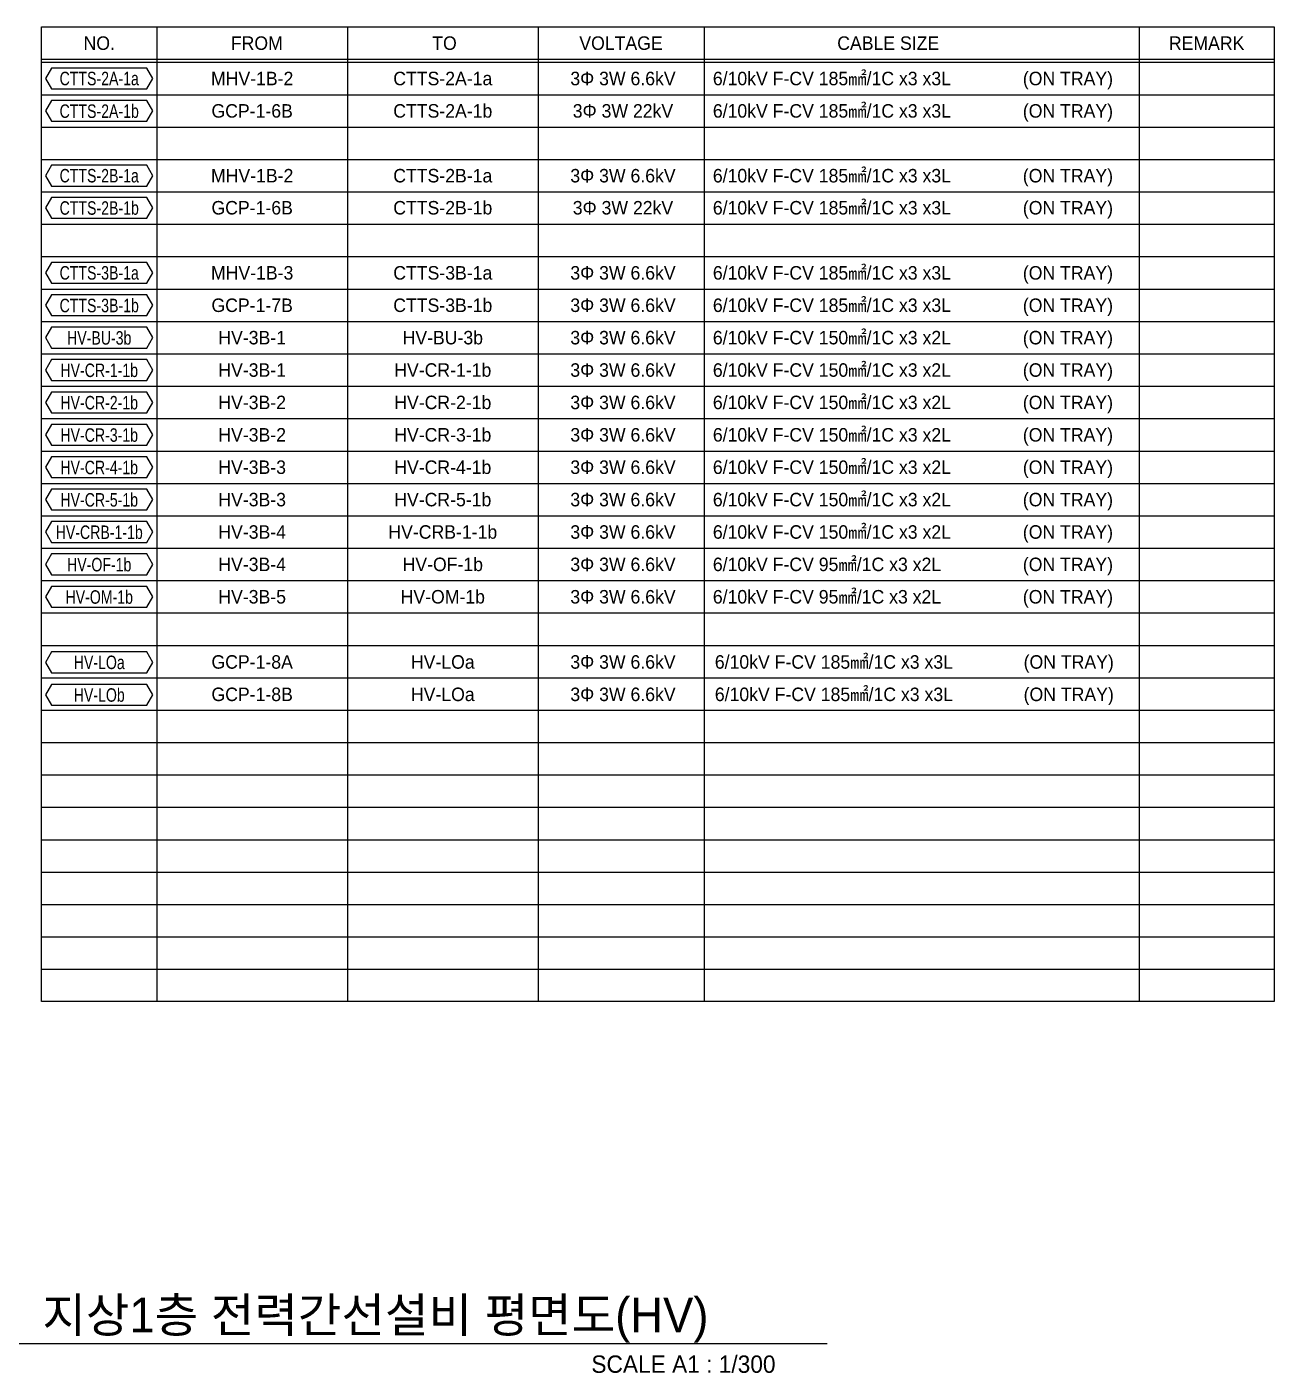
# Model space of a CAD drawing. Header units: millimetres. Extents: x 28900 to 374841, y -351975 to 849955.
# Drawn here: x 94091 to 158807, y -346813 to -276992 of the extents above; entities that cross this region are included whole.
import ezdxf
from ezdxf.enums import TextEntityAlignment as Align

# ---------------------------------------------------------------- set-up
doc = ezdxf.new("R2010")
doc.units = ezdxf.units.MM
doc.header["$LTSCALE"] = 150
for name, color, linetype in [('-----26 Electrical Cable Tray_HV_발전기 B', 103, 'Continuous'), ('-----29 Cable Schedule', 1, 'Continuous'), ('-----29 주기', 1, 'Continuous'), ('-----30 Text', 2, 'Continuous'), ('-----41 Drawing Title', 2, 'Continuous')]:
    doc.layers.add(name, color=color, linetype=linetype)
doc.styles.add('ELEC', font='Dotum.ttf')

msp = doc.modelspace()

# ---------------------------------------------------------------- linework, layer by layer
at = {"layer": '-----41 Drawing Title', "color": 7}
msp.add_line((135622, -345300), (92978, -345300), dxfattribs=at)

# ---------------------------------------------------------------- texts
at = {"layer": '-----41 Drawing Title', "color": 2, "style": 'ELEC'}
msp.add_text('지상1층 전력간선설비 평면도(HV)', height=1800, dxfattribs=at).set_placement((94895, -344700))
at = {"layer": '-----41 Drawing Title', "style": 'ELEC'}
msp.add_text('SCALE A1 : 1/300', height=900, dxfattribs=at).set_placement((132937, -346800), align=Align.RIGHT)

# ---------------------------------------------------------------- wipeouts: each hides what was drawn before it
at = {"color": 3}
msp.add_wipeout([(94854, -276992), (158807, -276992), (158807, -327548), (94854, -327548)], dxfattribs=at).dxf.layer = '-----26 Electrical Cable Tray_HV_발전기 B'

# ---------------------------------------------------------------- next in the draw order: linework, layer by layer
at = {"layer": '-----29 Cable Schedule'}
for p, q in [((100834, -276992), (100834, -278828)), ((110725, -276992), (110725, -278828)), ((120617, -276992), (120617, -278828)), ((129228, -276992), (129228, -278828)), ((151807, -276992), (151807, -278828))]:
    msp.add_line(p, q, dxfattribs=at)
at = {"layer": '-----29 Cable Schedule', "color": 3}
for p, q in [((94854, -278672), (158807, -278672)), ((94854, -278828), (158807, -278828))]:
    msp.add_line(p, q, dxfattribs=at)
at = {"layer": '-----29 Cable Schedule', "color": 1}
for p, q in [((100834, -278828), (100834, -327548)), ((110725, -278828), (110725, -327548)), ((120617, -278828), (120617, -327548)), ((129228, -278828), (129228, -327548)), ((151807, -278828), (151807, -327548)), ((94854, -280508), (158807, -280508)), ((94854, -282188), (158807, -282188)), ((94854, -283868), (158807, -283868)), ((94854, -285548), (158807, -285548)), ((94854, -287228), (158807, -287228)), ((94854, -288908), (158807, -288908)), ((94854, -290588), (158807, -290588)), ((94854, -292268), (158807, -292268)), ((94854, -293948), (158807, -293948)), ((94854, -295628), (158807, -295628)), ((94854, -297308), (158807, -297308)), ((94854, -298988), (158807, -298988)), ((94854, -300668), (158807, -300668)), ((94854, -302348), (158807, -302348)), ((94854, -304028), (158807, -304028)), ((94854, -305708), (158807, -305708)), ((94854, -307388), (158807, -307388)), ((94854, -309068), (158807, -309068)), ((94854, -310748), (158807, -310748)), ((94854, -312428), (158807, -312428)), ((94854, -314108), (158807, -314108)), ((94854, -315788), (158807, -315788)), ((94854, -317468), (158807, -317468)), ((94854, -319148), (158807, -319148)), ((94854, -320828), (158807, -320828)), ((94854, -322508), (158807, -322508)), ((94854, -324188), (158807, -324188)), ((94854, -325868), (158807, -325868))]:
    msp.add_line(p, q, dxfattribs=at)
at = {"layer": '-----29 Cable Schedule', "color": 3}
msp.add_lwpolyline([(94854, -276992), (158807, -276992), (158807, -327548), (94854, -327548)], close=True, dxfattribs=at)
at = {"layer": '-----29 주기'}
for points in [[(95374, -279129), (95063, -279668), (95374, -280207), (100313, -280207), (100624, -279668), (100313, -279129)], [(95374, -280809), (95063, -281348), (95374, -281887), (100313, -281887), (100624, -281348), (100313, -280809)], [(95374, -284169), (95063, -284708), (95374, -285247), (100313, -285247), (100624, -284708), (100313, -284169)], [(95374, -285832), (95063, -286371), (95374, -286910), (100313, -286910), (100624, -286371), (100313, -285832)], [(95374, -289209), (95063, -289748), (95374, -290287), (100313, -290287), (100624, -289748), (100313, -289209)], [(95374, -290889), (95063, -291428), (95374, -291967), (100313, -291967), (100624, -291428), (100313, -290889)], [(95374, -292569), (95063, -293108), (95374, -293647), (100313, -293647), (100624, -293108), (100313, -292569)], [(95374, -294249), (95063, -294788), (95374, -295327), (100313, -295327), (100624, -294788), (100313, -294249)], [(95374, -295929), (95063, -296468), (95374, -297007), (100313, -297007), (100624, -296468), (100313, -295929)], [(95374, -297609), (95063, -298148), (95374, -298687), (100313, -298687), (100624, -298148), (100313, -297609)], [(95374, -299289), (95063, -299828), (95374, -300367), (100313, -300367), (100624, -299828), (100313, -299289)], [(95374, -300969), (95063, -301508), (95374, -302047), (100313, -302047), (100624, -301508), (100313, -300969)], [(95374, -302649), (95063, -303188), (95374, -303727), (100313, -303727), (100624, -303188), (100313, -302649)], [(95374, -304329), (95063, -304868), (95374, -305407), (100313, -305407), (100624, -304868), (100313, -304329)], [(95374, -306009), (95063, -306548), (95374, -307087), (100313, -307087), (100624, -306548), (100313, -306009)], [(95374, -309411), (95063, -309950), (95374, -310489), (100313, -310489), (100624, -309950), (100313, -309411)], [(95374, -311091), (95063, -311630), (95374, -312169), (100313, -312169), (100624, -311630), (100313, -311091)]]:
    msp.add_lwpolyline(points, close=True, dxfattribs=at)

# ---------------------------------------------------------------- next in the draw order: texts
at = {"layer": '-----30 Text', "style": 'ELEC'}
msp.add_text('NO.', height=700, dxfattribs=at).set_placement((97844, -277832), align=Align.MIDDLE)
for s, p in [('FROM', (106020, -277832)), ('TO', (115759, -277832)), ('VOLTAGE', (124919, -277832)), ('CABLE SIZE', (138785, -277832)), ('REMARK', (155307, -277832))]:
    msp.add_text(s, height=700, dxfattribs=at).set_placement(p, align=Align.MIDDLE_CENTER)
at = {"layer": '-----30 Text', "color": 3, "style": 'ELEC'}
for s, p in [('3Φ 3W 6.6kV', (125021, -279668)), ('MHV-1B-2', (105779, -279668)), ('CTTS-2A-1a', (115671, -279668)), ('GCP-1-6B', (105779, -281348)), ('CTTS-2A-1b', (115671, -281348)), ('3Φ 3W 22kV', (125021, -281348)), ('MHV-1B-2', (105779, -284708)), ('CTTS-2B-1a', (115671, -284708)), ('3Φ 3W 6.6kV', (125021, -284708)), ('GCP-1-6B', (105779, -286371)), ('CTTS-2B-1b', (115671, -286371)), ('3Φ 3W 22kV', (125021, -286371)), ('MHV-1B-3', (105779, -289748)), ('CTTS-3B-1a', (115671, -289748)), ('3Φ 3W 6.6kV', (125021, -289748)), ('GCP-1-7B', (105779, -291428)), ('CTTS-3B-1b', (115671, -291428)), ('3Φ 3W 6.6kV', (125021, -291428)), ('HV-3B-1', (105779, -293108)), ('HV-BU-3b', (115671, -293108)), ('3Φ 3W 6.6kV', (125021, -293108)), ('HV-3B-1', (105779, -294788)), ('HV-CR-1-1b', (115671, -294788)), ('3Φ 3W 6.6kV', (125021, -294788)), ('HV-3B-2', (105779, -296468)), ('HV-CR-2-1b', (115671, -296468)), ('3Φ 3W 6.6kV', (125021, -296468)), ('HV-3B-2', (105779, -298148)), ('HV-CR-3-1b', (115671, -298148)), ('3Φ 3W 6.6kV', (125021, -298148)), ('HV-3B-3', (105779, -299828)), ('HV-CR-4-1b', (115671, -299828)), ('3Φ 3W 6.6kV', (125021, -299828)), ('HV-3B-3', (105779, -301508)), ('HV-CR-5-1b', (115671, -301508)), ('3Φ 3W 6.6kV', (125021, -301508)), ('HV-3B-4', (105779, -303188)), ('HV-CRB-1-1b', (115671, -303188)), ('3Φ 3W 6.6kV', (125021, -303188)), ('HV-3B-4', (105779, -304868)), ('HV-OF-1b', (115671, -304868)), ('3Φ 3W 6.6kV', (125021, -304868)), ('HV-3B-5', (105779, -306548)), ('HV-OM-1b', (115671, -306548)), ('3Φ 3W 6.6kV', (125021, -306548)), ('GCP-1-8A', (105779, -309929)), ('HV-LOa', (115671, -309929)), ('3Φ 3W 6.6kV', (125021, -309929)), ('GCP-1-8B', (105779, -311609)), ('HV-LOa', (115671, -311609)), ('3Φ 3W 6.6kV', (125021, -311609))]:
    msp.add_text(s, height=700, dxfattribs=at).set_placement(p, align=Align.MIDDLE_CENTER)
for s, p in [('6/10kV F-CV 185㎟/1C x3 x3L', (129685, -279668)), ('6/10kV F-CV 185㎟/1C x3 x3L', (129685, -281348)), ('6/10kV F-CV 185㎟/1C x3 x3L', (129685, -284708)), ('6/10kV F-CV 185㎟/1C x3 x3L', (129685, -286371)), ('6/10kV F-CV 185㎟/1C x3 x3L', (129685, -289748)), ('6/10kV F-CV 185㎟/1C x3 x3L', (129685, -291428)), ('6/10kV F-CV 150㎟/1C x3 x2L', (129685, -293108)), ('6/10kV F-CV 150㎟/1C x3 x2L', (129685, -294788)), ('6/10kV F-CV 150㎟/1C x3 x2L', (129685, -296468)), ('6/10kV F-CV 150㎟/1C x3 x2L', (129685, -298148)), ('6/10kV F-CV 150㎟/1C x3 x2L', (129685, -299828)), ('6/10kV F-CV 150㎟/1C x3 x2L', (129685, -301508)), ('6/10kV F-CV 150㎟/1C x3 x2L', (129685, -303188)), ('6/10kV F-CV 95㎟/1C x3 x2L', (129685, -304868)), ('6/10kV F-CV 95㎟/1C x3 x2L', (129685, -306548)), ('6/10kV F-CV 185㎟/1C x3 x3L', (129788, -309929)), ('6/10kV F-CV 185㎟/1C x3 x3L', (129788, -311609))]:
    msp.add_text(s, height=700, dxfattribs=at).set_placement(p, align=Align.MIDDLE_LEFT)
for p in [(150450, -279668), (150450, -281348), (150450, -284708), (150450, -286371), (150450, -289748), (150450, -291428), (150450, -293108), (150450, -294788), (150450, -296468), (150450, -298148), (150450, -299828), (150450, -301508), (150450, -303188), (150450, -304868), (150450, -306548), (150491, -309929), (150491, -311609)]:
    msp.add_text('(ON TRAY)', height=700, dxfattribs=at).set_placement(p, align=Align.MIDDLE_RIGHT)
at = {"layer": '-----30 Text', "linetype": 'Continuous', "style": 'ELEC', "width": 0.8}
for s, p in [('CTTS-2A-1a', (97844, -279668)), ('CTTS-2A-1b', (97844, -281348)), ('CTTS-2B-1a', (97844, -284708)), ('CTTS-2B-1b', (97844, -286371)), ('CTTS-3B-1a', (97844, -289748)), ('CTTS-3B-1b', (97844, -291428)), ('HV-BU-3b', (97844, -293108)), ('HV-CR-1-1b', (97844, -294788)), ('HV-CR-2-1b', (97844, -296468)), ('HV-CR-3-1b', (97844, -298148)), ('HV-CR-4-1b', (97844, -299828)), ('HV-CR-5-1b', (97844, -301508)), ('HV-CRB-1-1b', (97844, -303188)), ('HV-OF-1b', (97844, -304868)), ('HV-OM-1b', (97844, -306548)), ('HV-LOa', (97844, -309950)), ('HV-LOb', (97844, -311630))]:
    msp.add_text(s, height=700, dxfattribs=at).set_placement(p, align=Align.MIDDLE)

doc.saveas('drawing.dxf')
